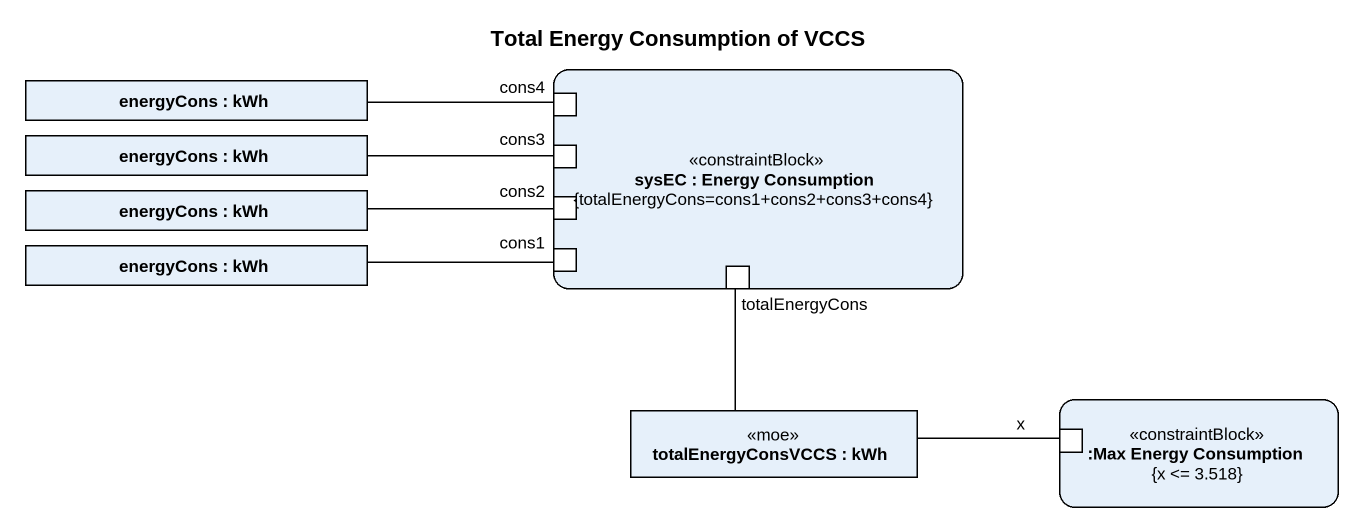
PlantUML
@startuml
title Total Energy Consumption of VCCS
rectangle "energyCons : kWh" as energyCons
rectangle "sysEC : Energy Consumption\n{totalEnergyCons=cons1+cons2+cons3+cons4}" as sysEC <<constraintBlock>> {
  port cons4
  port cons3
  port cons2
  port cons1
  port totalEnergyCons
}
rectangle "energyCons : kWh" as energyCons_2
rectangle "energyCons : kWh" as energyCons_3
rectangle "energyCons : kWh" as energyCons_4
rectangle "totalEnergyConsVCCS : kWh" as totalEnergyConsVCCS <<moe>>
rectangle ":Max Energy Consumption\n{x <= 3.518}" as Max_Energy_Consumption <<constraintBlock>> {
  port "x" as x_
}
energyCons -right- cons4
energyCons_2 -right- cons3
energyCons_3 -right- cons2
energyCons_4 -right- cons1
totalEnergyConsVCCS -up- totalEnergyCons
x_ -left- totalEnergyConsVCCS
@enduml
